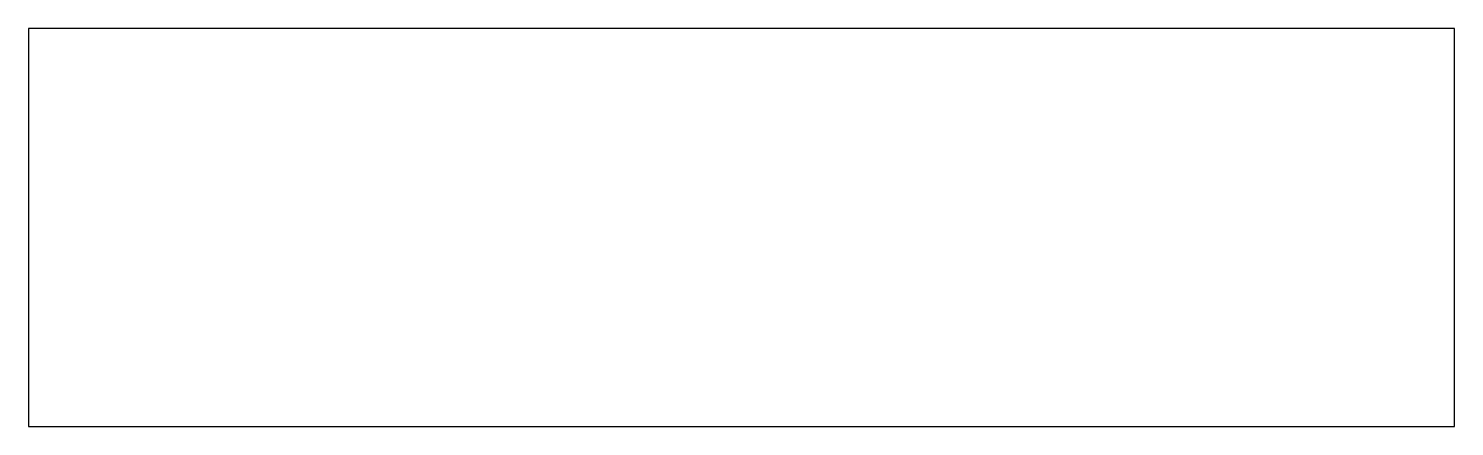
# Model space of a CAD drawing. Header units: millimetres. Extents: x 0 to 64.4, y 0 to 18.
import ezdxf

# ---------------------------------------------------------------- set-up
doc = ezdxf.new("R2010")
doc.units = ezdxf.units.MM

msp = doc.modelspace()

# ---------------------------------------------------------------- linework, layer by layer
at = {"color": 7, "linetype": 'Continuous', "lineweight": 25}
for p, q in [((64.4, 18), (0, 18)), ((0, 18), (0, 0)), ((64.4, 0), (64.4, 18)), ((0, 0), (64.4, 0))]:
    msp.add_line(p, q, dxfattribs=at)

doc.saveas('drawing.dxf')
